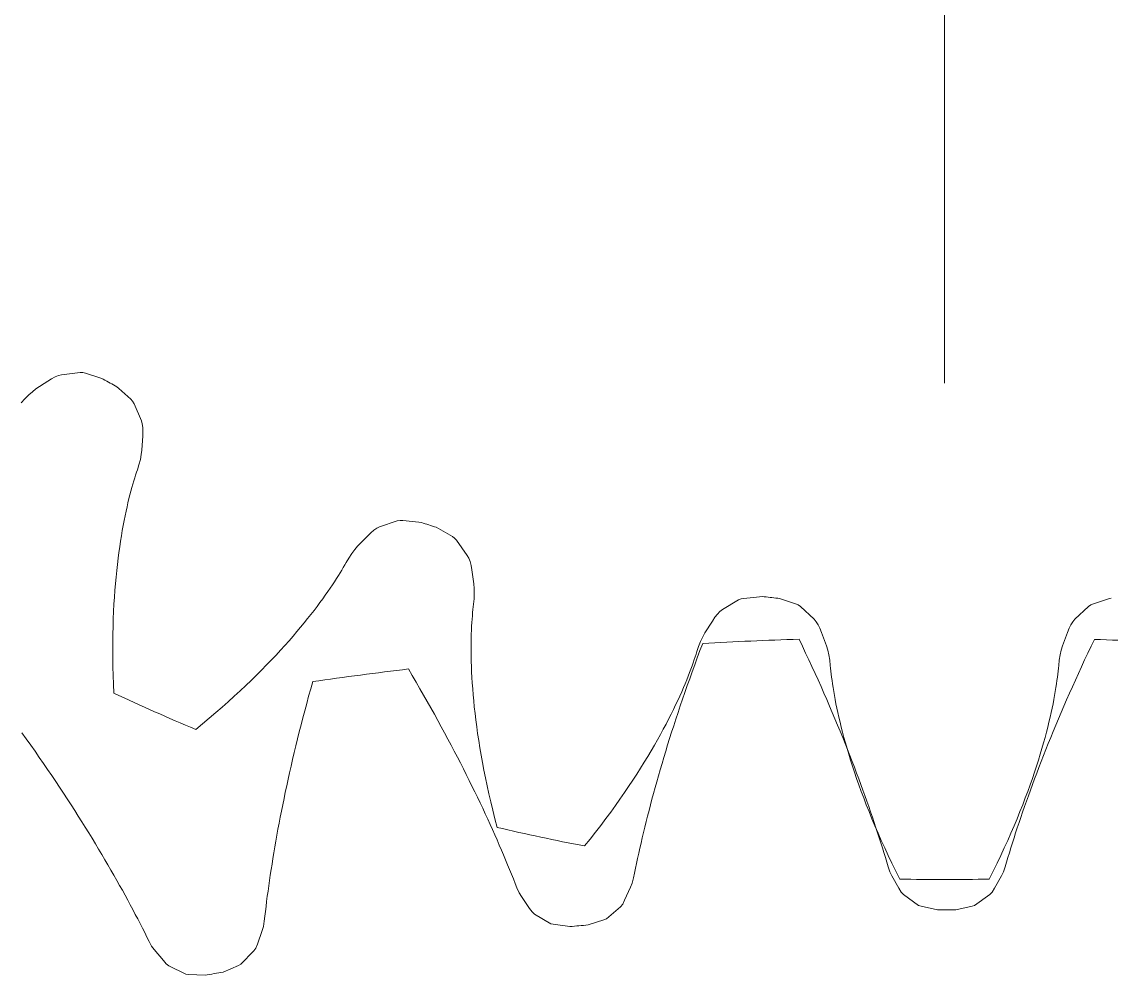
# Model space of a CAD drawing. Header units: millimetres. Extents: x 278858 to 279223, y 218711 to 219074.
# Drawn here: x 278921.67 to 278930.64, y 218904.04 to 218911.9 of the extents above; entities that cross this region are included whole.
import ezdxf

# ---------------------------------------------------------------- set-up
doc = ezdxf.new("R2010")
doc.units = ezdxf.units.MM
doc.header["$LTSCALE"] = 2
doc.layers.add('AM_9', color=251, linetype='Continuous', lineweight=15)

msp = doc.modelspace()

# ---------------------------------------------------------------- linework, layer by layer
at = {"layer": 'AM_9'}
for p, q in [((278929.2711, 218920.8284), (278929.2711, 218908.9181)), ((278921.9145, 218908.9558), (278921.9437, 218908.9713)), ((278921.9437, 218908.9713), (278921.9711, 218908.9821)), ((278921.9711, 218908.9821), (278921.9967, 218908.9884)), ((278921.9967, 218908.9884), (278922.1492, 218909.0071)), ((278922.1492, 218909.0071), (278922.173, 218909.0063)), ((278922.173, 218909.0063), (278922.1944, 218909.0011)), ((278922.1944, 218909.0011), (278922.3197, 218908.9605)), ((278921.7861, 218908.8714), (278921.8836, 218908.9357)), ((278921.8836, 218908.9357), (278921.9145, 218908.9558)), ((278922.3197, 218908.9605), (278922.3406, 218908.9528)), ((278922.4517, 218908.8886), (278922.4689, 218908.8744)), ((278921.6939, 218908.7902), (278921.726, 218908.822)), ((278921.726, 218908.822), (278921.7567, 218908.849)), ((278921.7567, 218908.849), (278921.7861, 218908.8714)), ((278922.4689, 218908.8744), (278922.5666, 218908.7862)), ((278921.6646, 218908.7581), (278921.6939, 218908.7902)), ((278922.5666, 218908.7862), (278922.5819, 218908.7702)), ((278922.5819, 218908.7702), (278922.5945, 218908.7501)), ((278922.5945, 218908.7501), (278922.6545, 218908.6086)), ((278922.6545, 218908.6086), (278922.6618, 218908.5833)), ((278922.6618, 218908.5833), (278922.6662, 218908.5542)), ((278922.6674, 218908.5211), (278922.6654, 218908.4844)), ((278922.6662, 218908.5542), (278922.6674, 218908.5211)), ((278922.6654, 218908.4844), (278922.6585, 218908.3677)), ((278922.6585, 218908.3677), (278922.6538, 218908.3311)), ((278922.6458, 218908.291), (278922.6343, 218908.2473)), ((278922.6538, 218908.3311), (278922.6458, 218908.291)), ((278922.6067, 218908.1625), (278922.5993, 218908.1387)), ((278922.614, 218908.1849), (278922.6067, 218908.1625)), ((278922.6211, 218908.2059), (278922.614, 218908.1849)), ((278922.6343, 218908.2473), (278922.6211, 218908.2059)), ((278922.5839, 218908.0872), (278922.576, 218908.0594)), ((278922.5916, 218908.1136), (278922.5839, 218908.0872)), ((278922.5993, 218908.1387), (278922.5916, 218908.1136)), ((278922.56, 218907.9996), (278922.552, 218907.9677)), ((278922.568, 218908.0302), (278922.56, 218907.9996)), ((278922.576, 218908.0594), (278922.568, 218908.0302)), ((278922.5359, 218907.8996), (278922.5279, 218907.8635)), ((278922.5439, 218907.9343), (278922.5359, 218907.8996)), ((278922.552, 218907.9677), (278922.5439, 218907.9343)), ((278922.52, 218907.826), (278922.5122, 218907.7872)), ((278922.5279, 218907.8635), (278922.52, 218907.826)), ((278922.5046, 218907.7469), (278922.4971, 218907.7052)), ((278922.5122, 218907.7872), (278922.5046, 218907.7469)), ((278924.5691, 218907.7069), (278924.5937, 218907.7232)), ((278924.5937, 218907.7232), (278924.6173, 218907.7347)), ((278924.6173, 218907.7347), (278924.7626, 218907.7847)), ((278924.7626, 218907.7847), (278924.786, 218907.7889)), ((278924.786, 218907.7889), (278924.8081, 218907.7882)), ((278924.8081, 218907.7882), (278924.939, 218907.7746)), ((278924.939, 218907.7746), (278924.9611, 218907.7713)), ((278925.0832, 218907.7317), (278925.1029, 218907.7213)), ((278925.1029, 218907.7213), (278925.2168, 218907.6554)), ((278922.4897, 218907.6622), (278922.4826, 218907.6177)), ((278922.4971, 218907.7052), (278922.4897, 218907.6622)), ((278924.4357, 218907.5764), (278924.5177, 218907.6597)), ((278924.5177, 218907.6597), (278924.5437, 218907.6858)), ((278924.5437, 218907.6858), (278924.5691, 218907.7069)), ((278925.2168, 218907.6554), (278925.2351, 218907.6429)), ((278925.2351, 218907.6429), (278925.2516, 218907.6259)), ((278925.2516, 218907.6259), (278925.3397, 218907.5)), ((278922.4757, 218907.5719), (278922.4691, 218907.5246)), ((278922.4826, 218907.6177), (278922.4757, 218907.5719)), ((278924.3871, 218907.5157), (278924.4116, 218907.5485)), ((278924.4116, 218907.5485), (278924.4357, 218907.5764)), ((278922.4628, 218907.476), (278922.4568, 218907.4259)), ((278922.4691, 218907.5246), (278922.4628, 218907.476)), ((278924.3404, 218907.4404), (278924.3624, 218907.4779)), ((278924.3624, 218907.4779), (278924.3871, 218907.5157)), ((278925.3397, 218907.5), (278925.3521, 218907.4768)), ((278925.3521, 218907.4768), (278925.3624, 218907.4491)), ((278925.3624, 218907.4491), (278925.3705, 218907.4171)), ((278922.4511, 218907.3745), (278922.4458, 218907.3217)), ((278922.4568, 218907.4259), (278922.4511, 218907.3745)), ((278924.2771, 218907.3333), (278924.2916, 218907.3568)), ((278924.2916, 218907.3568), (278924.3051, 218907.3792)), ((278924.3051, 218907.3792), (278924.3177, 218907.4007)), ((278924.3177, 218907.4007), (278924.3295, 218907.4211)), ((278924.3295, 218907.4211), (278924.3404, 218907.4404)), ((278925.3705, 218907.4171), (278925.3762, 218907.3807)), ((278925.3762, 218907.3807), (278925.3937, 218907.2652)), ((278922.4408, 218907.2675), (278922.4363, 218907.2119)), ((278922.4458, 218907.3217), (278922.4408, 218907.2675)), ((278924.228, 218907.257), (278924.2453, 218907.2834)), ((278924.2453, 218907.2834), (278924.2617, 218907.3088)), ((278924.2617, 218907.3088), (278924.2771, 218907.3333)), ((278925.3937, 218907.2652), (278925.3967, 218907.2284)), ((278922.4363, 218907.2119), (278922.4323, 218907.155)), ((278924.1698, 218907.1722), (278924.1902, 218907.2013)), ((278924.1902, 218907.2013), (278924.2096, 218907.2296)), ((278924.2096, 218907.2296), (278924.228, 218907.257)), ((278925.3972, 218907.1875), (278925.3951, 218907.1424)), ((278925.3967, 218907.2284), (278925.3972, 218907.1875)), ((278922.4287, 218907.0967), (278922.4256, 218907.037)), ((278922.4323, 218907.155), (278922.4287, 218907.0967)), ((278924.1021, 218907.0793), (278924.1257, 218907.1111)), ((278924.1257, 218907.1111), (278924.1483, 218907.1421)), ((278924.1483, 218907.1421), (278924.1698, 218907.1722)), ((278925.3908, 218907.0991), (278925.3882, 218907.0771)), ((278925.3951, 218907.1424), (278925.3908, 218907.0991)), ((278927.4413, 218907.0532), (278927.5731, 218907.1324)), ((278927.5731, 218907.1324), (278927.5951, 218907.1413)), ((278927.5951, 218907.1413), (278927.6169, 218907.1453)), ((278927.6169, 218907.1453), (278927.7478, 218907.1591)), ((278927.7478, 218907.1591), (278927.77, 218907.1606)), ((278927.8976, 218907.1472), (278927.9191, 218907.1411)), ((278927.9191, 218907.1411), (278928.0442, 218907.1004)), ((278928.0442, 218907.1004), (278928.0647, 218907.092)), ((278928.0647, 218907.092), (278928.0844, 218907.0787)), ((278930.4577, 218907.0787), (278930.4774, 218907.092)), ((278930.4774, 218907.092), (278930.4979, 218907.1004)), ((278930.4979, 218907.1004), (278930.623, 218907.1411)), ((278930.623, 218907.1411), (278930.6445, 218907.1472)), ((278922.4256, 218907.037), (278922.4231, 218906.9759)), ((278924.0242, 218906.979), (278924.0513, 218907.0132)), ((278924.0513, 218907.0132), (278924.0773, 218907.0467)), ((278924.0773, 218907.0467), (278924.1021, 218907.0793)), ((278925.3811, 218907.0028), (278925.379, 218906.9753)), ((278925.3834, 218907.0289), (278925.3811, 218907.0028)), ((278925.3858, 218907.0537), (278925.3834, 218907.0289)), ((278925.3882, 218907.0771), (278925.3858, 218907.0537)), ((278927.3795, 218906.9901), (278927.3999, 218907.0161)), ((278927.3999, 218907.0161), (278927.4206, 218907.0371)), ((278927.4206, 218907.0371), (278927.4413, 218907.0532)), ((278928.0844, 218907.0787), (278928.1968, 218906.9738)), ((278930.3453, 218906.9738), (278930.4577, 218907.0787)), ((278922.4211, 218906.9134), (278922.4197, 218906.8496)), ((278922.4231, 218906.9759), (278922.4211, 218906.9134)), ((278923.9358, 218906.8716), (278923.9665, 218906.9081)), ((278923.9665, 218906.9081), (278923.996, 218906.9439)), ((278923.996, 218906.9439), (278924.0242, 218906.979)), ((278925.3754, 218906.9162), (278925.3739, 218906.8846)), ((278925.3771, 218906.9464), (278925.3754, 218906.9162)), ((278925.379, 218906.9753), (278925.3771, 218906.9464)), ((278927.2966, 218906.8607), (278927.3595, 218906.9592)), ((278927.3595, 218906.9592), (278927.3795, 218906.9901)), ((278928.1968, 218906.9738), (278928.2137, 218906.9538)), ((278928.2137, 218906.9538), (278928.2296, 218906.9289)), ((278928.2296, 218906.9289), (278928.2441, 218906.8992)), ((278930.298, 218906.8992), (278930.3126, 218906.9289)), ((278930.3126, 218906.9289), (278930.3284, 218906.9538)), ((278930.3284, 218906.9538), (278930.3453, 218906.9738)), ((278922.4197, 218906.8496), (278922.4189, 218906.7845)), ((278923.8708, 218906.7964), (278923.9039, 218906.8343)), ((278923.9039, 218906.8343), (278923.9358, 218906.8716)), ((278925.3718, 218906.8175), (278925.3711, 218906.7818)), ((278925.3727, 218906.8517), (278925.3718, 218906.8175)), ((278925.3739, 218906.8846), (278925.3727, 218906.8517)), ((278927.2617, 218906.7912), (278927.2788, 218906.8284)), ((278927.2788, 218906.8284), (278927.2966, 218906.8607)), ((278928.2441, 218906.8992), (278928.2573, 218906.8648)), ((278928.2573, 218906.8648), (278928.2984, 218906.7554)), ((278930.2437, 218906.7554), (278930.2849, 218906.8648)), ((278930.2849, 218906.8648), (278930.298, 218906.8992)), ((278922.4189, 218906.7845), (278922.4187, 218906.718)), ((278923.8007, 218906.7185), (278923.8363, 218906.7578)), ((278923.8363, 218906.7578), (278923.8708, 218906.7964)), ((278925.3711, 218906.7818), (278925.3708, 218906.7449)), ((278925.3708, 218906.7449), (278925.3709, 218906.7066)), ((278927.2317, 218906.7078), (278927.2454, 218906.7491)), ((278927.2454, 218906.7491), (278927.2617, 218906.7912)), ((278927.2787, 218906.7747), (278927.2564, 218906.7155)), ((278928.0998, 218906.7519), (278928.0724, 218906.8089)), ((278928.1267, 218906.6953), (278928.0998, 218906.7519)), ((278928.2984, 218906.7554), (278928.309, 218906.7201)), ((278930.2331, 218906.7201), (278930.2437, 218906.7554)), ((278930.4789, 218906.7507), (278930.452, 218906.6941)), ((278930.5064, 218906.8077), (278930.4789, 218906.7507)), ((278922.4187, 218906.718), (278922.4192, 218906.6502)), ((278922.4192, 218906.6502), (278922.4203, 218906.581)), ((278923.6858, 218906.5969), (278923.7254, 218906.638)), ((278923.7254, 218906.638), (278923.7637, 218906.6786)), ((278923.7637, 218906.6786), (278923.8007, 218906.7185)), ((278925.3709, 218906.7066), (278925.3714, 218906.6669)), ((278925.3714, 218906.6669), (278925.3722, 218906.6259)), ((278927.2013, 218906.6159), (278927.2099, 218906.6407)), ((278927.2099, 218906.6407), (278927.2178, 218906.6643)), ((278927.2345, 218906.6568), (278927.213, 218906.5985)), ((278927.2178, 218906.6643), (278927.225, 218906.6867)), ((278927.225, 218906.6867), (278927.2317, 218906.7078)), ((278927.2564, 218906.7155), (278927.2345, 218906.6568)), ((278928.153, 218906.6391), (278928.1267, 218906.6953)), ((278928.1789, 218906.5833), (278928.153, 218906.6391)), ((278928.309, 218906.7201), (278928.318, 218906.6801)), ((278928.318, 218906.6801), (278928.3252, 218906.6356)), ((278930.2169, 218906.6356), (278930.2241, 218906.6801)), ((278930.2241, 218906.6801), (278930.2331, 218906.7201)), ((278930.4256, 218906.638), (278930.3997, 218906.5822)), ((278930.452, 218906.6941), (278930.4256, 218906.638)), ((278922.4203, 218906.581), (278922.4222, 218906.5105)), ((278923.6025, 218906.513), (278923.6448, 218906.5552)), ((278923.6448, 218906.5552), (278923.6858, 218906.5969)), ((278924.8862, 218906.5093), (278924.8539, 218906.5638)), ((278925.3722, 218906.6259), (278925.3736, 218906.5836)), ((278925.3736, 218906.5836), (278925.3753, 218906.54)), ((278927.1713, 218906.5345), (278927.182, 218906.5628)), ((278927.182, 218906.5628), (278927.192, 218906.5899)), ((278927.192, 218906.5899), (278927.2013, 218906.6159)), ((278927.213, 218906.5985), (278927.1921, 218906.5407)), ((278928.2043, 218906.528), (278928.1789, 218906.5833)), ((278928.3252, 218906.6356), (278928.3301, 218906.5924)), ((278928.3301, 218906.5924), (278928.3321, 218906.5703)), ((278928.3321, 218906.5703), (278928.3346, 218906.5469)), ((278928.3346, 218906.5469), (278928.3374, 218906.5222)), ((278930.2047, 218906.5222), (278930.2075, 218906.5469)), ((278930.2075, 218906.5469), (278930.21, 218906.5703)), ((278930.21, 218906.5703), (278930.2121, 218906.5924)), ((278930.2121, 218906.5924), (278930.2169, 218906.6356)), ((278930.3997, 218906.5822), (278930.3742, 218906.527)), ((278922.4222, 218906.5105), (278922.4248, 218906.4387)), ((278923.5137, 218906.427), (278923.5588, 218906.4702)), ((278923.5588, 218906.4702), (278923.6025, 218906.513)), ((278924.0662, 218906.4604), (278924.0491, 218906.3995)), ((278924.9179, 218906.4552), (278924.8862, 218906.5093)), ((278925.3753, 218906.54), (278925.3776, 218906.495)), ((278925.3776, 218906.495), (278925.3804, 218906.4487)), ((278927.1345, 218906.4428), (278927.1476, 218906.4745)), ((278927.1476, 218906.4745), (278927.1598, 218906.505)), ((278927.1715, 218906.4835), (278927.1515, 218906.4267)), ((278927.1598, 218906.505), (278927.1713, 218906.5345)), ((278927.1921, 218906.5407), (278927.1715, 218906.4835)), ((278928.2292, 218906.4732), (278928.2043, 218906.528)), ((278928.2536, 218906.4188), (278928.2292, 218906.4732)), ((278928.3374, 218906.5222), (278928.3406, 218906.4961)), ((278928.3406, 218906.4961), (278928.3443, 218906.4688)), ((278928.3443, 218906.4688), (278928.3484, 218906.4402)), ((278930.1937, 218906.4402), (278930.1978, 218906.4688)), ((278930.1978, 218906.4688), (278930.2015, 218906.4961)), ((278930.2015, 218906.4961), (278930.2047, 218906.5222)), ((278930.3493, 218906.4721), (278930.3248, 218906.4178)), ((278930.3742, 218906.527), (278930.3493, 218906.4721)), ((278922.4248, 218906.4387), (278922.4282, 218906.3655)), ((278923.4194, 218906.339), (278923.4673, 218906.3832)), ((278923.4673, 218906.3832), (278923.5137, 218906.427)), ((278924.0491, 218906.3995), (278924.0324, 218906.3391)), ((278924.949, 218906.4016), (278924.9179, 218906.4552)), ((278924.9797, 218906.3483), (278924.949, 218906.4016)), ((278925.3804, 218906.4487), (278925.3838, 218906.4011)), ((278925.3838, 218906.4011), (278925.3877, 218906.3522)), ((278927.0902, 218906.3411), (278927.1058, 218906.3761)), ((278927.1058, 218906.3761), (278927.1206, 218906.41)), ((278927.1318, 218906.3704), (278927.1126, 218906.3146)), ((278927.1206, 218906.41), (278927.1345, 218906.4428)), ((278927.1515, 218906.4267), (278927.1318, 218906.3704)), ((278928.2775, 218906.3649), (278928.2536, 218906.4188)), ((278928.3484, 218906.4402), (278928.353, 218906.4103)), ((278928.353, 218906.4103), (278928.3581, 218906.3791)), ((278928.3581, 218906.3791), (278928.3638, 218906.3466)), ((278930.1783, 218906.3466), (278930.184, 218906.3791)), ((278930.184, 218906.3791), (278930.1891, 218906.4103)), ((278930.1891, 218906.4103), (278930.1937, 218906.4402)), ((278930.3248, 218906.4178), (278930.3008, 218906.3638)), ((278923.3194, 218906.2494), (278923.3701, 218906.2944)), ((278923.3701, 218906.2944), (278923.4194, 218906.339)), ((278924.0161, 218906.2792), (278924.0003, 218906.2198)), ((278924.0324, 218906.3391), (278924.0161, 218906.2792)), ((278925.0098, 218906.2954), (278924.9797, 218906.3483)), ((278925.0394, 218906.2429), (278925.0098, 218906.2954)), ((278925.3877, 218906.3522), (278925.3922, 218906.3021)), ((278925.3922, 218906.3021), (278925.3973, 218906.2506)), ((278927.0561, 218906.268), (278927.0736, 218906.3051)), ((278927.0736, 218906.3051), (278927.0902, 218906.3411)), ((278927.1126, 218906.3146), (278927.0939, 218906.2593)), ((278928.301, 218906.3114), (278928.2775, 218906.3649)), ((278928.324, 218906.2583), (278928.301, 218906.3114)), ((278928.3638, 218906.3466), (278928.37, 218906.3129)), ((278928.37, 218906.3129), (278928.3768, 218906.2779)), ((278928.3768, 218906.2779), (278928.3842, 218906.2417)), ((278930.1579, 218906.2417), (278930.1653, 218906.2779)), ((278930.1653, 218906.2779), (278930.1721, 218906.3129)), ((278930.1721, 218906.3129), (278930.1783, 218906.3466)), ((278930.2773, 218906.3104), (278930.2543, 218906.2574)), ((278930.3008, 218906.3638), (278930.2773, 218906.3104)), ((278923.2135, 218906.1582), (278923.2672, 218906.2039)), ((278923.2672, 218906.2039), (278923.3194, 218906.2494)), ((278924.0003, 218906.2198), (278923.9848, 218906.161)), ((278925.0684, 218906.1909), (278925.0394, 218906.2429)), ((278925.097, 218906.1392), (278925.0684, 218906.1909)), ((278925.3973, 218906.2506), (278925.4031, 218906.1978)), ((278925.4031, 218906.1978), (278925.4096, 218906.1438)), ((278926.998, 218906.1506), (278927.0183, 218906.1907)), ((278927.0183, 218906.1907), (278927.0377, 218906.2299)), ((278927.0377, 218906.2299), (278927.0561, 218906.268)), ((278927.0755, 218906.2044), (278927.0576, 218906.1501)), ((278927.0939, 218906.2593), (278927.0755, 218906.2044)), ((278928.3465, 218906.2058), (278928.324, 218906.2583)), ((278928.3686, 218906.1537), (278928.3465, 218906.2058)), ((278928.3842, 218906.2417), (278928.3922, 218906.2043)), ((278928.3922, 218906.2043), (278928.4009, 218906.1656)), ((278930.1412, 218906.1656), (278930.1499, 218906.2043)), ((278930.1499, 218906.2043), (278930.1579, 218906.2417)), ((278930.2317, 218906.2048), (278930.2096, 218906.1527)), ((278930.2543, 218906.2574), (278930.2317, 218906.2048)), ((278923.1018, 218906.0656), (278923.1584, 218906.112)), ((278923.1584, 218906.112), (278923.2135, 218906.1582)), ((278923.9698, 218906.1027), (278923.9551, 218906.0449)), ((278923.9848, 218906.161), (278923.9698, 218906.1027)), ((278925.125, 218906.088), (278925.097, 218906.1392)), ((278925.4096, 218906.1438), (278925.4167, 218906.0885)), ((278926.9542, 218906.0673), (278926.9766, 218906.1094)), ((278926.9766, 218906.1094), (278926.998, 218906.1506)), ((278927.0576, 218906.1501), (278927.0401, 218906.0963)), ((278928.3902, 218906.102), (278928.3686, 218906.1537)), ((278928.4114, 218906.0509), (278928.3902, 218906.102)), ((278928.4009, 218906.1656), (278928.4103, 218906.1257)), ((278928.4103, 218906.1257), (278928.4204, 218906.0846)), ((278930.1217, 218906.0846), (278930.1318, 218906.1257)), ((278930.1318, 218906.1257), (278930.1412, 218906.1656)), ((278930.1879, 218906.1011), (278930.1667, 218906.05)), ((278930.2096, 218906.1527), (278930.1879, 218906.1011)), ((278921.7059, 218905.9876), (278921.669, 218906.039)), ((278923.9551, 218906.0449), (278923.9409, 218905.9876)), ((278925.1525, 218906.0372), (278925.125, 218906.088)), ((278925.1796, 218905.9868), (278925.1525, 218906.0372)), ((278925.4167, 218906.0885), (278925.4246, 218906.0319)), ((278925.4246, 218906.0319), (278925.4332, 218905.9741)), ((278926.9062, 218905.9802), (278926.9307, 218906.0243)), ((278926.9307, 218906.0243), (278926.9542, 218906.0673)), ((278927.023, 218906.043), (278927.0063, 218905.9902)), ((278927.0401, 218906.0963), (278927.023, 218906.043)), ((278928.4321, 218906.0002), (278928.4114, 218906.0509)), ((278928.4204, 218906.0846), (278928.4312, 218906.0422)), ((278928.4312, 218906.0422), (278928.4428, 218905.9987)), ((278930.0993, 218905.9987), (278930.1109, 218906.0422)), ((278930.1109, 218906.0422), (278930.1217, 218906.0846)), ((278930.1667, 218906.05), (278930.1459, 218905.9993)), ((278921.7422, 218905.9365), (278921.7059, 218905.9876)), ((278921.7779, 218905.8857), (278921.7422, 218905.9365)), ((278923.927, 218905.9309), (278923.9135, 218905.8747)), ((278923.9409, 218905.9876), (278923.927, 218905.9309)), ((278925.2061, 218905.9368), (278925.1796, 218905.9868)), ((278925.2321, 218905.8872), (278925.2061, 218905.9368)), ((278925.4332, 218905.9741), (278925.4426, 218905.9151)), ((278926.8538, 218905.8895), (278926.8806, 218905.9353)), ((278926.8806, 218905.9353), (278926.9062, 218905.9802)), ((278926.9901, 218905.9379), (278926.9742, 218905.8862)), ((278927.0063, 218905.9902), (278926.9901, 218905.9379)), ((278928.4524, 218905.95), (278928.4321, 218906.0002)), ((278928.4428, 218905.9987), (278928.4551, 218905.954)), ((278928.4722, 218905.9002), (278928.4524, 218905.95)), ((278928.4551, 218905.954), (278928.4683, 218905.9082)), ((278930.0738, 218905.9082), (278930.087, 218905.954)), ((278930.087, 218905.954), (278930.0993, 218905.9987)), ((278930.1256, 218905.9491), (278930.1057, 218905.8994)), ((278930.1459, 218905.9993), (278930.1256, 218905.9491)), ((278921.8131, 218905.8353), (278921.7779, 218905.8857)), ((278921.8477, 218905.7853), (278921.8131, 218905.8353)), ((278923.9135, 218905.8747), (278923.9004, 218905.819)), ((278925.2576, 218905.8381), (278925.2321, 218905.8872)), ((278925.2827, 218905.7894), (278925.2576, 218905.8381)), ((278925.4426, 218905.9151), (278925.4528, 218905.8548)), ((278925.4528, 218905.8548), (278925.4639, 218905.7933)), ((278926.7969, 218905.7951), (278926.8259, 218905.8427)), ((278926.8259, 218905.8427), (278926.8538, 218905.8895)), ((278926.9587, 218905.8349), (278926.9437, 218905.7842)), ((278926.9742, 218905.8862), (278926.9587, 218905.8349)), ((278928.4683, 218905.9082), (278928.4823, 218905.8612)), ((278928.4916, 218905.851), (278928.4722, 218905.9002)), ((278928.4823, 218905.8612), (278928.4971, 218905.813)), ((278928.5105, 218905.8022), (278928.4916, 218905.851)), ((278930.045, 218905.813), (278930.0598, 218905.8612)), ((278930.0598, 218905.8612), (278930.0738, 218905.9082)), ((278930.0863, 218905.8502), (278930.0673, 218905.8015)), ((278930.1057, 218905.8994), (278930.0863, 218905.8502)), ((278921.8817, 218905.7356), (278921.8477, 218905.7853)), ((278923.8876, 218905.7639), (278923.8753, 218905.7093)), ((278923.9004, 218905.819), (278923.8876, 218905.7639)), ((278925.3073, 218905.7412), (278925.2827, 218905.7894)), ((278925.3314, 218905.6933), (278925.3073, 218905.7412)), ((278925.4639, 218905.7933), (278925.4758, 218905.7306)), ((278926.7353, 218905.6974), (278926.7667, 218905.7467)), ((278926.7667, 218905.7467), (278926.7969, 218905.7951)), ((278926.9437, 218905.7842), (278926.929, 218905.734)), ((278928.4971, 218905.813), (278928.5129, 218905.7637)), ((278928.5291, 218905.754), (278928.5105, 218905.8022)), ((278928.5129, 218905.7637), (278928.5295, 218905.7133)), ((278928.5472, 218905.7062), (278928.5291, 218905.754)), ((278930.0126, 218905.7133), (278930.0292, 218905.7637)), ((278930.0292, 218905.7637), (278930.045, 218905.813)), ((278930.0487, 218905.7532), (278930.0305, 218905.7054)), ((278930.0673, 218905.8015), (278930.0487, 218905.7532)), ((278921.9152, 218905.6862), (278921.8817, 218905.7356)), ((278921.9482, 218905.6373), (278921.9152, 218905.6862)), ((278923.8633, 218905.6552), (278923.8516, 218905.6017)), ((278923.8753, 218905.7093), (278923.8633, 218905.6552)), ((278925.355, 218905.646), (278925.3314, 218905.6933)), ((278925.4758, 218905.7306), (278925.4885, 218905.6667)), ((278925.4885, 218905.6667), (278925.5022, 218905.6017)), ((278926.7027, 218905.6472), (278926.7353, 218905.6974)), ((278926.9147, 218905.6843), (278926.9007, 218905.6351)), ((278926.929, 218905.734), (278926.9147, 218905.6843)), ((278928.5295, 218905.7133), (278928.547, 218905.6618)), ((278928.547, 218905.6618), (278928.5655, 218905.6092)), ((278928.5649, 218905.6589), (278928.5472, 218905.7062)), ((278928.5822, 218905.6121), (278928.5649, 218905.6589)), ((278929.9766, 218905.6092), (278929.9951, 218905.6618)), ((278929.9951, 218905.6618), (278930.0126, 218905.7133)), ((278930.0128, 218905.6582), (278929.9954, 218905.6114)), ((278930.0305, 218905.7054), (278930.0128, 218905.6582)), ((278921.9805, 218905.5887), (278921.9482, 218905.6373)), ((278922.0124, 218905.5404), (278921.9805, 218905.5887)), ((278923.8516, 218905.6017), (278923.8403, 218905.5488)), ((278925.3781, 218905.5991), (278925.355, 218905.646)), ((278925.4008, 218905.5526), (278925.3781, 218905.5991)), ((278925.5022, 218905.6017), (278925.5167, 218905.5354)), ((278926.6338, 218905.5447), (278926.6689, 218905.5963)), ((278926.6689, 218905.5963), (278926.7027, 218905.6472)), ((278926.8872, 218905.5865), (278926.874, 218905.5384)), ((278926.9007, 218905.6351), (278926.8872, 218905.5865)), ((278928.5655, 218905.6092), (278928.585, 218905.5555)), ((278928.5991, 218905.5658), (278928.5822, 218905.6121)), ((278928.6156, 218905.52), (278928.5991, 218905.5658)), ((278929.9571, 218905.5555), (278929.9766, 218905.6092)), ((278929.9785, 218905.5651), (278929.962, 218905.5193)), ((278929.9954, 218905.6114), (278929.9785, 218905.5651)), ((278922.0437, 218905.4926), (278922.0124, 218905.5404)), ((278922.0745, 218905.4451), (278922.0437, 218905.4926)), ((278923.8294, 218905.4964), (278923.8188, 218905.4445)), ((278923.8403, 218905.5488), (278923.8294, 218905.4964)), ((278925.423, 218905.5066), (278925.4008, 218905.5526)), ((278925.4448, 218905.461), (278925.423, 218905.5066)), ((278925.5167, 218905.5354), (278925.5323, 218905.468)), ((278926.5598, 218905.439), (278926.5974, 218905.4922)), ((278926.5974, 218905.4922), (278926.6338, 218905.5447)), ((278926.8611, 218905.4908), (278926.8487, 218905.4437)), ((278926.874, 218905.5384), (278926.8611, 218905.4908)), ((278928.585, 218905.5555), (278928.6055, 218905.5008)), ((278928.6055, 218905.5008), (278928.6269, 218905.445)), ((278928.6316, 218905.4747), (278928.6156, 218905.52)), ((278928.6473, 218905.4299), (278928.6316, 218905.4747)), ((278929.9152, 218905.445), (278929.9366, 218905.5008)), ((278929.9458, 218905.4741), (278929.9301, 218905.4293)), ((278929.9366, 218905.5008), (278929.9571, 218905.5555)), ((278929.962, 218905.5193), (278929.9458, 218905.4741)), ((278922.1047, 218905.398), (278922.0745, 218905.4451)), ((278922.1345, 218905.3513), (278922.1047, 218905.398)), ((278923.8085, 218905.3932), (278923.7986, 218905.3425)), ((278923.8188, 218905.4445), (278923.8085, 218905.3932)), ((278925.4661, 218905.4159), (278925.4448, 218905.461)), ((278925.4869, 218905.3712), (278925.4661, 218905.4159)), ((278925.5323, 218905.468), (278925.5487, 218905.3994)), ((278925.5487, 218905.3994), (278925.5662, 218905.3297)), ((278926.4806, 218905.3305), (278926.5208, 218905.3851)), ((278926.5208, 218905.3851), (278926.5598, 218905.439)), ((278926.8365, 218905.3972), (278926.8248, 218905.3513)), ((278926.8487, 218905.4437), (278926.8365, 218905.3972)), ((278928.6269, 218905.445), (278928.6495, 218905.3882)), ((278928.6626, 218905.3857), (278928.6473, 218905.4299)), ((278928.6495, 218905.3882), (278928.673, 218905.3303)), ((278928.6775, 218905.3419), (278928.6626, 218905.3857)), ((278929.8691, 218905.3303), (278929.8927, 218905.3882)), ((278929.8927, 218905.3882), (278929.9152, 218905.445)), ((278929.9148, 218905.3851), (278929.8998, 218905.3413)), ((278929.9301, 218905.4293), (278929.9148, 218905.3851)), ((278922.1637, 218905.305), (278922.1345, 218905.3513)), ((278922.1923, 218905.259), (278922.1637, 218905.305)), ((278923.789, 218905.2923), (278923.7797, 218905.2426)), ((278923.7986, 218905.3425), (278923.789, 218905.2923)), ((278925.5073, 218905.3271), (278925.4869, 218905.3712)), ((278925.5273, 218905.2834), (278925.5073, 218905.3271)), ((278925.5662, 218905.3297), (278925.5847, 218905.2589)), ((278926.439, 218905.2752), (278926.4806, 218905.3305)), ((278926.8133, 218905.3059), (278926.8023, 218905.261)), ((278926.8248, 218905.3513), (278926.8133, 218905.3059)), ((278928.673, 218905.3303), (278928.6977, 218905.2715)), ((278928.6921, 218905.2987), (278928.6775, 218905.3419)), ((278928.7062, 218905.256), (278928.6921, 218905.2987)), ((278929.8444, 218905.2715), (278929.8691, 218905.3303)), ((278929.8852, 218905.2981), (278929.871, 218905.2554)), ((278929.8998, 218905.3413), (278929.8852, 218905.2981)), ((278922.2205, 218905.2135), (278922.1923, 218905.259)), ((278922.2482, 218905.1684), (278922.2205, 218905.2135)), ((278923.7797, 218905.2426), (278923.7708, 218905.1936)), ((278925.5468, 218905.2401), (278925.5273, 218905.2834)), ((278925.5659, 218905.1973), (278925.5468, 218905.2401)), ((278926.3517, 218905.1627), (278926.396, 218905.2193)), ((278926.396, 218905.2193), (278926.439, 218905.2752)), ((278926.7915, 218905.2166), (278926.7811, 218905.1729)), ((278926.8023, 218905.261), (278926.7915, 218905.2166)), ((278928.6977, 218905.2715), (278928.7234, 218905.2116)), ((278928.72, 218905.2137), (278928.7062, 218905.256)), ((278928.7335, 218905.1721), (278928.72, 218905.2137)), ((278928.7234, 218905.2116), (278928.7503, 218905.1508)), ((278929.7918, 218905.1508), (278929.8187, 218905.2116)), ((278929.8187, 218905.2116), (278929.8444, 218905.2715)), ((278929.8572, 218905.2132), (278929.8437, 218905.1715)), ((278929.871, 218905.2554), (278929.8572, 218905.2132)), ((278922.2753, 218905.1236), (278922.2482, 218905.1684)), ((278922.3019, 218905.0793), (278922.2753, 218905.1236)), ((278923.7621, 218905.145), (278923.7538, 218905.0971)), ((278923.7708, 218905.1936), (278923.7621, 218905.145)), ((278925.5846, 218905.1551), (278925.5659, 218905.1973)), ((278925.6028, 218905.1132), (278925.5846, 218905.1551)), ((278925.6207, 218905.0719), (278925.6028, 218905.1132)), ((278926.306, 218905.1056), (278926.3517, 218905.1627)), ((278926.771, 218905.1296), (278926.7612, 218905.0869)), ((278926.7811, 218905.1729), (278926.771, 218905.1296)), ((278928.7465, 218905.1309), (278928.7335, 218905.1721)), ((278928.7592, 218905.0903), (278928.7465, 218905.1309)), ((278928.7503, 218905.1508), (278928.7784, 218905.089)), ((278929.7638, 218905.089), (278929.7918, 218905.1508)), ((278929.8306, 218905.1304), (278929.8179, 218905.0897)), ((278929.8437, 218905.1715), (278929.8306, 218905.1304)), ((278922.3281, 218905.0354), (278922.3019, 218905.0793)), ((278922.3537, 218904.9919), (278922.3281, 218905.0354)), ((278923.7458, 218905.0497), (278923.7381, 218905.0029)), ((278923.7538, 218905.0971), (278923.7458, 218905.0497)), ((278925.6381, 218905.0311), (278925.6207, 218905.0719)), ((278925.6551, 218904.9907), (278925.6381, 218905.0311)), ((278926.7517, 218905.0448), (278926.7426, 218905.0032)), ((278926.7612, 218905.0869), (278926.7517, 218905.0448)), ((278928.7716, 218905.0502), (278928.7592, 218905.0903)), ((278928.7836, 218905.0106), (278928.7716, 218905.0502)), ((278928.7784, 218905.089), (278928.8076, 218905.0263)), ((278928.8076, 218905.0263), (278928.8379, 218904.9627)), ((278929.7042, 218904.9627), (278929.7346, 218905.0263)), ((278929.7346, 218905.0263), (278929.7638, 218905.089)), ((278929.8055, 218905.0496), (278929.7934, 218905.0101)), ((278929.8179, 218905.0897), (278929.8055, 218905.0496)), ((278922.3789, 218904.9488), (278922.3537, 218904.9919)), ((278922.4036, 218904.9062), (278922.3789, 218904.9488)), ((278923.7306, 218904.9566), (278923.7235, 218904.911)), ((278923.7381, 218905.0029), (278923.7306, 218904.9566)), ((278925.6717, 218904.9508), (278925.6551, 218904.9907)), ((278925.6879, 218904.9115), (278925.6717, 218904.9508)), ((278926.7337, 218904.9622), (278926.7252, 218904.9217)), ((278926.7426, 218905.0032), (278926.7337, 218904.9622)), ((278928.7953, 218904.9715), (278928.7836, 218905.0106)), ((278928.8066, 218904.933), (278928.7953, 218904.9715)), ((278928.8208, 218904.8915), (278928.8066, 218904.933)), ((278928.8379, 218904.9627), (278928.8695, 218904.8981)), ((278929.6726, 218904.8981), (278929.7042, 218904.9627)), ((278929.7704, 218904.9325), (278929.7561, 218904.891)), ((278929.7817, 218904.971), (278929.7704, 218904.9325)), ((278929.7934, 218905.0101), (278929.7817, 218904.971)), ((278922.4277, 218904.864), (278922.4036, 218904.9062)), ((278922.4514, 218904.8221), (278922.4277, 218904.864)), ((278923.7166, 218904.8659), (278923.7101, 218904.8213)), ((278923.7235, 218904.911), (278923.7166, 218904.8659)), ((278925.7037, 218904.8726), (278925.6879, 218904.9115)), ((278925.7191, 218904.8342), (278925.7037, 218904.8726)), ((278926.7089, 218904.8425), (278926.6983, 218904.7999)), ((278926.7169, 218904.8818), (278926.7089, 218904.8425)), ((278926.7252, 218904.9217), (278926.7169, 218904.8818)), ((278928.837, 218904.8588), (278928.8208, 218904.8915)), ((278928.8951, 218904.7569), (278928.837, 218904.8588)), ((278928.8695, 218904.8981), (278928.9024, 218904.8327)), ((278929.6397, 218904.8327), (278929.6726, 218904.8981)), ((278929.7399, 218904.8583), (278929.6817, 218904.7565)), ((278929.7561, 218904.891), (278929.7399, 218904.8583)), ((278922.4747, 218904.7808), (278922.4514, 218904.8221)), ((278922.4974, 218904.7398), (278922.4747, 218904.7808)), ((278923.7038, 218904.7774), (278923.6978, 218904.734)), ((278923.7101, 218904.8213), (278923.7038, 218904.7774)), ((278925.7341, 218904.7963), (278925.7191, 218904.8342)), ((278925.7488, 218904.759), (278925.7341, 218904.7963)), ((278925.7666, 218904.7188), (278925.7488, 218904.759)), ((278926.685, 218904.7659), (278926.6359, 218904.6594)), ((278926.6983, 218904.7999), (278926.685, 218904.7659)), ((278928.9136, 218904.7255), (278928.8951, 218904.7569)), ((278929.6817, 218904.7565), (278929.6632, 218904.7252)), ((278922.5197, 218904.6993), (278922.4974, 218904.7398)), ((278922.5415, 218904.6593), (278922.5197, 218904.6993)), ((278923.692, 218904.6912), (278923.6865, 218904.649)), ((278923.6978, 218904.734), (278923.692, 218904.6912)), ((278925.7855, 218904.6876), (278925.7666, 218904.7188)), ((278925.8523, 218904.5912), (278925.7855, 218904.6876)), ((278928.9329, 218904.7054), (278928.9136, 218904.7255)), ((278929.0575, 218904.6156), (278928.9329, 218904.7054)), ((278929.6439, 218904.7051), (278929.5191, 218904.6154)), ((278929.6632, 218904.7252), (278929.6439, 218904.7051)), ((278922.5629, 218904.6196), (278922.5415, 218904.6593)), ((278922.5838, 218904.5805), (278922.5629, 218904.6196)), ((278922.6043, 218904.5418), (278922.5838, 218904.5805)), ((278923.6813, 218904.6073), (278923.6763, 218904.5663)), ((278923.6865, 218904.649), (278923.6813, 218904.6073)), ((278925.8735, 218904.5616), (278925.8523, 218904.5912)), ((278926.6027, 218904.6049), (278926.4863, 218904.5046)), ((278926.6202, 218904.6265), (278926.6027, 218904.6049)), ((278926.6359, 218904.6594), (278926.6202, 218904.6265)), ((278929.0788, 218904.609), (278929.0575, 218904.6156)), ((278929.2121, 218904.5783), (278929.0788, 218904.609)), ((278929.4979, 218904.6088), (278929.3645, 218904.5783)), ((278929.5191, 218904.6154), (278929.4979, 218904.6088)), ((278922.6243, 218904.5035), (278922.6043, 218904.5418)), ((278922.6438, 218904.4657), (278922.6243, 218904.5035)), ((278923.667, 218904.4859), (278923.6601, 218904.4425)), ((278923.6715, 218904.5258), (278923.667, 218904.4859)), ((278923.6763, 218904.5663), (278923.6715, 218904.5258)), ((278925.8944, 218904.5432), (278925.8735, 218904.5616)), ((278926.0264, 218904.4646), (278925.8944, 218904.5432)), ((278926.4657, 218904.4962), (278926.3355, 218904.4542)), ((278926.4863, 218904.5046), (278926.4657, 218904.4962)), ((278922.663, 218904.4283), (278922.6438, 218904.4657)), ((278922.6817, 218904.3914), (278922.663, 218904.4283)), ((278923.6499, 218904.4076), (278923.6102, 218904.2972)), ((278923.6601, 218904.4425), (278923.6499, 218904.4076)), ((278926.0482, 218904.4599), (278926.0264, 218904.4646)), ((278926.1837, 218904.441), (278926.0482, 218904.4599)), ((278922.6999, 218904.355), (278922.6817, 218904.3914)), ((278922.7178, 218904.319), (278922.6999, 218904.355)), ((278922.739, 218904.2806), (278922.7178, 218904.319)), ((278922.7606, 218904.2512), (278922.739, 218904.2806)), ((278922.8355, 218904.161), (278922.7606, 218904.2512)), ((278923.5819, 218904.24), (278923.4746, 218904.1299)), ((278923.5974, 218904.2631), (278923.5819, 218904.24)), ((278923.6102, 218904.2972), (278923.5974, 218904.2631)), ((278922.8592, 218904.1333), (278922.8355, 218904.161)), ((278922.8817, 218904.1169), (278922.8592, 218904.1333)), ((278923.4746, 218904.1299), (278923.4549, 218904.1198)), ((278923.02, 218904.05), (278922.8817, 218904.1169)), ((278923.0421, 218904.0472), (278923.02, 218904.05)), ((278923.1787, 218904.0402), (278923.0421, 218904.0472)), ((278923.4549, 218904.1198), (278923.3288, 218904.0666))]:
    msp.add_line(p, q, dxfattribs=at)
for centre, radius, start, end in [((278929.2711, 218920.8284), 13.75, 239.7326, 240.2674), ((278929.2711, 218920.8284), 13.75, 251.7326, 252.2674), ((278929.2711, 218920.8284), 13.75, 263.7326, 264.2674), ((278929.2711, 218869.8284), 37, 91.85644, 93.08672), ((278929.2711, 218869.8284), 37, 86.85644, 88.08672), ((278929.2711, 218869.8284), 37, 96.85644, 98.08672), ((278929.2711, 218920.8284), 16, 244.67963, 247.32037), ((278929.2711, 218920.8284), 16, 256.67963, 259.32037), ((278929.2711, 218920.8284), 16, 268.67963, 271.32037), ((278929.2711, 218869.8284), 34.75, 89.84596, 90.09721), ((278929.2711, 218869.8284), 34.75, 94.84596, 95.09721), ((278929.2711, 218869.8284), 34.75, 99.84596, 100.09721)]:
    msp.add_arc(centre, radius, start, end, dxfattribs=at)

doc.saveas('drawing.dxf')
